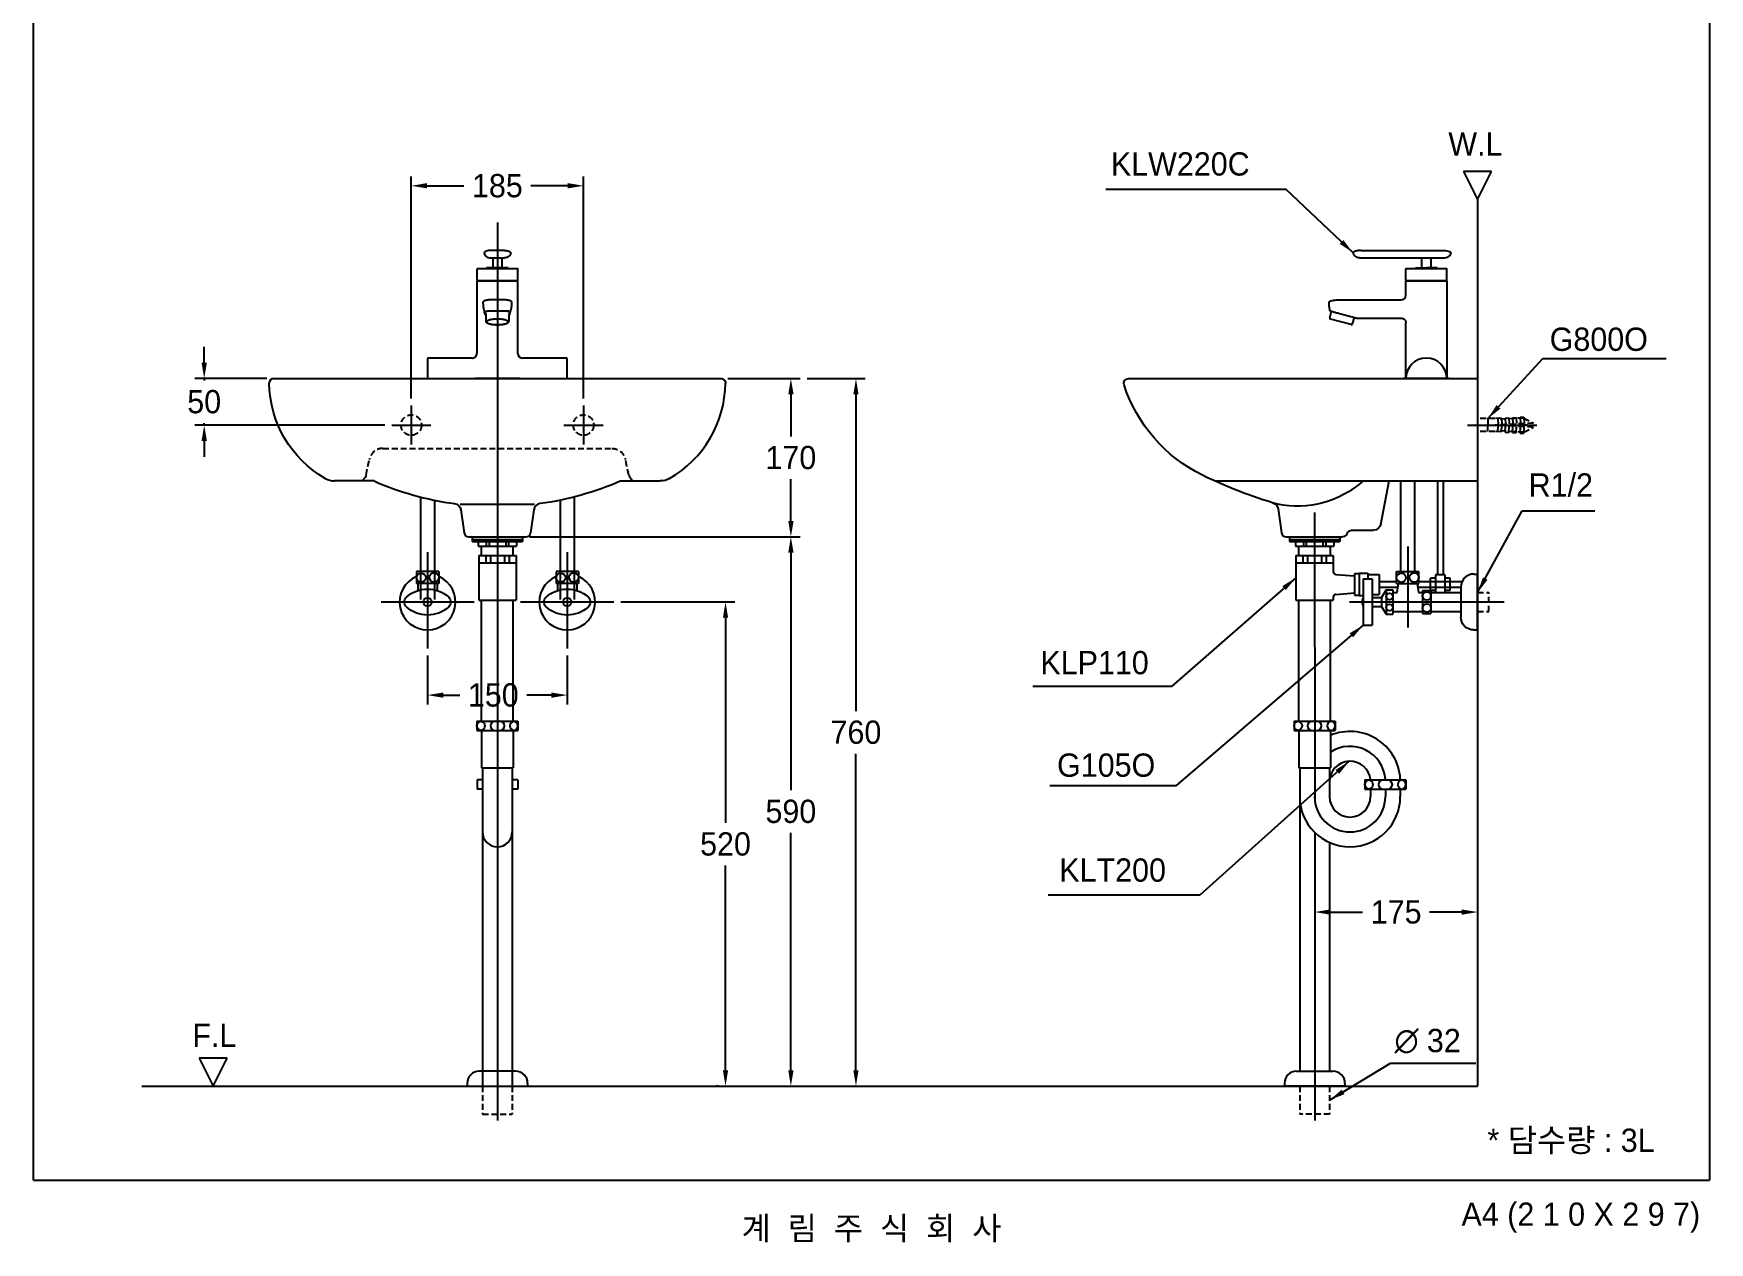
# Model space of a CAD drawing. Header units: millimetres. Extents: x 0 to 3750, y -67 to 2530.
# Drawn here: x 1950 to 3750, y -67 to 1232 of the extents above; entities that cross this region are included whole.
import ezdxf
from ezdxf.enums import TextEntityAlignment as Align
from ezdxf.lldxf.tags import DXFTag

# ---------------------------------------------------------------- set-up
doc = ezdxf.new("R2010")
doc.units = ezdxf.units.MM
doc.linetypes.add('DASHED2', pattern=[9.525, 6.35, -3.175])
for name, color, linetype in [('TEXT', 7, 'Continuous'), ('내부선 및 부속', 4, 'Continuous'), ('도각라인', 255, 'Continuous'), ('외형선', 3, 'Continuous'), ('점선', 6, 'DASHED2'), ('중심선', 1, 'DASHED'), ('치수선', 7, 'Continuous')]:
    doc.layers.add(name, color=color, linetype=linetype)
doc.styles.add('140911', font='HBATANG.TTF', dxfattribs={"height": 23})
doc.styles.add('____', font='')
doc.styles.add('타이틀', font='H2GTRM.TTF', dxfattribs={"height": 25})
doc.styles.get('____').set_extended_font_data('굴림')
tags = doc.linetypes.add('DASHDOT', pattern=[70, 31, -13, 13, -13]).pattern_tags.tags
tags[10:11] = [DXFTag(74, 4), DXFTag(75, 0), DXFTag(340, '0'), DXFTag(46, 0.0), DXFTag(50, 0.0), DXFTag(44, 0.0), DXFTag(45, 0.0)]
tags[8:9] = [DXFTag(74, 4), DXFTag(75, 0), DXFTag(340, '0'), DXFTag(46, 0.0), DXFTag(50, 0.0), DXFTag(44, 0.0), DXFTag(45, 0.0)]
tags[6:7] = [DXFTag(74, 4), DXFTag(75, 0), DXFTag(340, '0'), DXFTag(46, 0.0), DXFTag(50, 0.0), DXFTag(44, 0.0), DXFTag(45, 0.0)]
tags[4:5] = [DXFTag(74, 4), DXFTag(75, 0), DXFTag(340, '0'), DXFTag(46, 0.0), DXFTag(50, 0.0), DXFTag(44, 0.0), DXFTag(45, 0.0)]
tags = doc.linetypes.add('DASHED', pattern=[25.72, 12.86, -12.86]).pattern_tags.tags
tags[6:7] = [DXFTag(74, 4), DXFTag(75, 0), DXFTag(340, '0'), DXFTag(46, 0.0), DXFTag(50, 0.0), DXFTag(44, 0.0), DXFTag(45, 0.0)]
tags[4:5] = [DXFTag(74, 4), DXFTag(75, 0), DXFTag(340, '0'), DXFTag(46, 0.0), DXFTag(50, 0.0), DXFTag(44, 0.0), DXFTag(45, 0.0)]
doc.dimstyles.new('MSADIM', dxfattribs={"dimtxt": 33, "dimasz": 17, "dimexe": 10, "dimexo": 7.5, "dimgap": 10, "dimtad": 0, "dimtih": 1, "dimtoh": 1, "dimdec": 0, "dimzin": 1, "dimdsep": 46, "dimtxsty": '____', "dimcen": 11.25, "dimadec": 0, "dimazin": 0, "dimtfac": 1, "dimtdec": 0, "dimtix": 1, "dimtmove": 0, "dimatfit": 3, "dimfxl": 1, "dimtolj": 1, "dimtzin": 1, "dimarcsym": 0})

# ---------------------------------------------------------------- blocks, each defined once
blk = doc.blocks.new('*D18')
at = {"layer": '치수선', "color": 0, "linetype": 'Continuous', "lineweight": -2, "transparency": 16777216}
for p, q in [((2355.7, 839.5), (2355.7, 1078)), ((2372.7, 1068), (2412.3, 1068)), ((2523.7, 1068), (2484.2, 1068)), ((2540.7, 839.5), (2540.7, 1078))]:
    blk.add_line(p, q, dxfattribs=at)
at = {"layer": '치수선', "color": 0, "linetype": 'Continuous', "transparency": 16777216}
for points in [[(2372.7, 1070.9), (2372.7, 1065.2), (2355.7, 1068)], [(2523.7, 1070.9), (2523.7, 1065.2), (2540.7, 1068)]]:
    blk.add_solid(points, dxfattribs=at)
at = {"layer": '치수선', "color": 0, "linetype": 'Continuous', "transparency": 16777216, "insert": (2448.2, 1068), "char_height": 25, "attachment_point": 5, "style": '____'}
blk.add_mtext('\\A1;185', dxfattribs=at)
blk = doc.blocks.new('*D19')
at = {"layer": '치수선', "color": 0, "linetype": 'Continuous', "lineweight": -2, "transparency": 16777216}
for p, q in [((2133.3, 878), (2133.3, 895)), ((2200.7, 861), (2123.3, 861)), ((2133.3, 861), (2133.3, 858.8)), ((2327.2, 811), (2123.3, 811)), ((2133.3, 811), (2133.3, 813.1)), ((2133.3, 794), (2133.3, 777))]:
    blk.add_line(p, q, dxfattribs=at)
at = {"layer": '치수선', "color": 0, "linetype": 'Continuous', "transparency": 16777216}
for points in [[(2130.5, 878), (2136.2, 878), (2133.3, 861)], [(2130.5, 794), (2136.2, 794), (2133.3, 811)]]:
    blk.add_solid(points, dxfattribs=at)
at = {"layer": '치수선', "color": 0, "linetype": 'Continuous', "transparency": 16777216, "insert": (2133.3, 836), "char_height": 25, "attachment_point": 5, "style": '____'}
blk.add_mtext('\\A1;50', dxfattribs=at)
blk = doc.blocks.new('*D20')
at = {"layer": '치수선', "color": 0, "linetype": 'Continuous', "lineweight": -2, "transparency": 16777216}
for p, q in [((2695.7, 861), (2773.4, 861)), ((2763.4, 844), (2763.4, 798.8)), ((2763.4, 708), (2763.4, 753.1)), ((2486.4, 691), (2773.4, 691))]:
    blk.add_line(p, q, dxfattribs=at)
at = {"layer": '치수선', "color": 0, "linetype": 'Continuous', "transparency": 16777216}
for points in [[(2760.6, 844), (2766.3, 844), (2763.4, 861)], [(2760.6, 708), (2766.3, 708), (2763.4, 691)]]:
    blk.add_solid(points, dxfattribs=at)
at = {"layer": '치수선', "color": 0, "linetype": 'Continuous', "transparency": 16777216, "insert": (2763.4, 776), "char_height": 25, "attachment_point": 5, "style": '____'}
blk.add_mtext('\\A1;170', dxfattribs=at)
blk = doc.blocks.new('*D21')
at = {"layer": '치수선', "color": 0, "linetype": 'Continuous', "lineweight": -2, "transparency": 16777216}
for p, q in [((2780.9, 861), (2843.3, 861)), ((2833.3, 844), (2833.3, 503.8)), ((2833.3, 118), (2833.3, 458.1)), ((2828.1, 101), (2843.3, 101))]:
    blk.add_line(p, q, dxfattribs=at)
at = {"layer": '치수선', "color": 0, "linetype": 'Continuous', "transparency": 16777216}
for points in [[(2830.5, 844), (2836.1, 844), (2833.3, 861)], [(2830.5, 118), (2836.1, 118), (2833.3, 101)]]:
    blk.add_solid(points, dxfattribs=at)
at = {"layer": '치수선', "color": 0, "linetype": 'Continuous', "transparency": 16777216, "insert": (2833.3, 481), "char_height": 25, "attachment_point": 5, "style": '____'}
blk.add_mtext('\\A1;760', dxfattribs=at)
blk = doc.blocks.new('*D22')
at = {"layer": '치수선', "color": 0, "linetype": 'Continuous', "lineweight": -2, "transparency": 16777216}
for p, q in [((2373.2, 563.5), (2373.2, 511)), ((2523.2, 563.5), (2523.2, 511)), ((2390.2, 521), (2407.8, 521)), ((2506.2, 521), (2479.7, 521))]:
    blk.add_line(p, q, dxfattribs=at)
at = {"layer": '치수선', "color": 0, "linetype": 'Continuous', "transparency": 16777216}
for points in [[(2390.2, 523.8), (2390.2, 518.1), (2373.2, 521)], [(2506.2, 523.8), (2506.2, 518.1), (2523.2, 521)]]:
    blk.add_solid(points, dxfattribs=at)
at = {"layer": '치수선', "color": 0, "linetype": 'Continuous', "transparency": 16777216, "insert": (2443.8, 521), "char_height": 25, "attachment_point": 5, "style": '____'}
blk.add_mtext('\\A1;150', dxfattribs=at)
blk = doc.blocks.new('*D23')
at = {"layer": '치수선', "color": 0, "linetype": 'Continuous', "lineweight": -2, "transparency": 16777216}
for p, q in [((2580.7, 621), (2703.2, 621)), ((2693.2, 604), (2693.2, 383.8)), ((2693.2, 118), (2693.2, 338.1)), ((2685.7, 101), (2683.2, 101))]:
    blk.add_line(p, q, dxfattribs=at)
at = {"layer": '치수선', "color": 0, "linetype": 'Continuous', "transparency": 16777216}
for points in [[(2690.4, 604), (2696, 604), (2693.2, 621)], [(2690.4, 118), (2696, 118), (2693.2, 101)]]:
    blk.add_solid(points, dxfattribs=at)
at = {"layer": '치수선', "color": 0, "linetype": 'Continuous', "transparency": 16777216, "insert": (2693.2, 361), "char_height": 25, "attachment_point": 5, "style": '____'}
blk.add_mtext('\\A1;520', dxfattribs=at)
blk = doc.blocks.new('*D24')
at = {"layer": '치수선', "color": 0, "linetype": 'Continuous', "lineweight": -2, "transparency": 16777216}
for p, q in [((3500.9, 350.5), (3500.9, 278)), ((3326, 339.5), (3326, 278)), ((3343, 288), (3377.5, 288)), ((3483.9, 288), (3449.4, 288))]:
    blk.add_line(p, q, dxfattribs=at)
at = {"layer": '치수선', "color": 0, "linetype": 'Continuous', "transparency": 16777216}
for points in [[(3343, 290.8), (3343, 285.1), (3326, 288)], [(3483.9, 290.8), (3483.9, 285.1), (3500.9, 288)]]:
    blk.add_solid(points, dxfattribs=at)
at = {"layer": '치수선', "color": 0, "linetype": 'Continuous', "transparency": 16777216, "insert": (3413.5, 288), "char_height": 25, "attachment_point": 5, "style": '____'}
blk.add_mtext('\\A1;175', dxfattribs=at)
blk = doc.blocks.new('*D25')
at = {"layer": '치수선', "color": 0, "linetype": 'Continuous', "lineweight": -2, "transparency": 16777216}
for p, q in [((2482.7, 691), (2773.4, 691)), ((2763.4, 674), (2763.4, 418.8)), ((2763.4, 118), (2763.4, 373.1)), ((2761, 101), (2773.4, 101))]:
    blk.add_line(p, q, dxfattribs=at)
at = {"layer": '치수선', "color": 0, "linetype": 'Continuous', "transparency": 16777216}
for points in [[(2760.6, 674), (2766.3, 674), (2763.4, 691)], [(2760.6, 118), (2766.3, 118), (2763.4, 101)]]:
    blk.add_solid(points, dxfattribs=at)
at = {"layer": '치수선', "color": 0, "linetype": 'Continuous', "transparency": 16777216, "insert": (2763.4, 396), "char_height": 25, "attachment_point": 5, "style": '____'}
blk.add_mtext('\\A1;590', dxfattribs=at)

msp = doc.modelspace()

# ---------------------------------------------------------------- linework, layer by layer
at = {"layer": '내부선 및 부속', "linetype": 'Continuous'}
for p, q in [((2455.9, 998.5), (2440.6, 998.5)), ((2440.8, 990.7), (2455.8, 990.7)), ((2443.3, 990.7), (2443.3, 979.9)), ((2453.1, 990.7), (2453.1, 979.9)), ((3441, 979.9), (3441, 990.7)), ((3450.8, 990.7), (3450.8, 979.9)), ((2426.2, 978.5), (2426.2, 966.5)), ((2469.7, 979), (2426.7, 979)), ((2459.9, 979.9), (2436.5, 979.9)), ((2436.5, 979.9), (2436.5, 979)), ((2459.9, 979), (2459.9, 979.9)), ((2470.2, 966.5), (2470.2, 978.5)), ((3423.9, 966.5), (3423.9, 978.5)), ((3445.9, 979), (3424.4, 979)), ((3434.2, 979.9), (3445.9, 979.9)), ((3434.2, 979), (3434.2, 979.9)), ((3457.6, 979.9), (3445.9, 979.9)), ((3467.4, 979), (3445.9, 979)), ((3457.6, 979), (3457.6, 979.9)), ((3467.9, 966.5), (3467.9, 978.5)), ((2426.2, 965.5), (2426.2, 888)), ((2469.7, 966), (2426.7, 966)), ((2426.7, 966), (2469.7, 966)), ((2470.2, 888), (2470.2, 965.5)), ((3423.9, 950.4), (3423.9, 965.5)), ((3424.4, 966), (3445.9, 966)), ((3445.9, 966), (3424.4, 966)), ((3467.4, 966), (3445.9, 966)), ((3445.9, 966), (3467.4, 966)), ((3467.9, 965.5), (3467.9, 861)), ((2439.9, 945.4), (2439.9, 945.4)), ((2456.5, 945.4), (2439.9, 945.4)), ((2456.5, 945.4), (2456.5, 945.4)), ((3391.8, 945.4), (3418.9, 945.4)), ((2435.7, 930.1), (2435.7, 922.8)), ((2448.2, 918.8), (2448.2, 918.9)), ((2460.7, 922.8), (2460.7, 930.1)), ((3342.3, 926.1), (3344.2, 933.3)), ((3365.2, 918.9), (3343, 924.8)), ((3368.3, 926.7), (3366.4, 919.6)), ((3371.6, 925.8), (3391.8, 925.8)), ((3391.8, 925.8), (3418.9, 925.8)), ((3423.9, 861), (3423.9, 920.9)), ((2421.2, 883), (2374.2, 883)), ((2522.2, 883), (2475.2, 883)), ((2373.2, 882), (2373.2, 861)), ((2523.2, 861), (2523.2, 882)), ((2373.2, 861), (2523.2, 861)), ((2472.3, 861), (2424.2, 861)), ((3470.4, 861), (3421.4, 861)), ((3423.9, 861), (3467.9, 861)), ((3218.6, 751), (3405.9, 751)), ((3418.4, 653.7), (3418.4, 751)), ((3433.4, 653.7), (3433.4, 751)), ((3457.9, 751), (3457.9, 650)), ((3463.9, 751), (3463.9, 650)), ((2365.7, 733.7), (2365.7, 623.7)), ((2380.7, 730.3), (2380.7, 623.7)), ((2408.2, 726), (2488.2, 726)), ((2515.7, 730.3), (2515.7, 623.7)), ((2530.7, 733.7), (2530.7, 623.7)), ((2421.2, 691), (2421.2, 686)), ((2421.2, 688), (2475.2, 688)), ((2421.2, 686), (2475.2, 686)), ((2427.7, 686), (2427.7, 681)), ((2436.2, 686), (2436.2, 681)), ((2439.2, 686), (2439.2, 681)), ((2457.2, 686), (2457.2, 681)), ((2460.2, 686), (2460.2, 681)), ((2468.7, 686), (2468.7, 681)), ((2475.2, 691), (2475.2, 686)), ((3298.9, 691), (3298.9, 686)), ((3298.9, 688), (3352.9, 688)), ((3298.9, 686), (3352.9, 686)), ((3305.4, 686), (3305.4, 681)), ((3313.9, 686), (3313.9, 681)), ((3316.9, 686), (3316.9, 681)), ((3334.9, 686), (3334.9, 681)), ((3337.9, 686), (3337.9, 681)), ((3346.4, 686), (3346.4, 681)), ((3352.9, 691), (3352.9, 686)), ((2427.7, 681), (2468.7, 681)), ((2428.2, 671), (2428.2, 623)), ((2428.2, 671), (2468.2, 671)), ((2431.2, 671), (2431.2, 681)), ((2435.7, 671), (2435.7, 663)), ((2440.7, 671), (2440.7, 663)), ((2455.7, 671), (2455.7, 663)), ((2460.7, 671), (2460.7, 663)), ((2465.2, 671), (2465.2, 681)), ((2468.2, 671), (2468.2, 626.2)), ((3305.4, 681), (3346.4, 681)), ((3305.9, 671), (3305.9, 623)), ((3305.9, 671), (3345.9, 671)), ((3308.9, 671), (3308.9, 681)), ((3313.4, 671), (3313.4, 663)), ((3318.4, 671), (3318.4, 663)), ((3333.4, 671), (3333.4, 663)), ((3338.4, 671), (3338.4, 663)), ((3342.9, 671), (3342.9, 681)), ((3345.9, 671), (3345.9, 653.7)), ((2361.2, 653.7), (2361.2, 640.7)), ((2385.2, 653.7), (2361.2, 653.7)), ((2385.2, 653.7), (2385.2, 640.7)), ((2428.2, 663), (2468.2, 663)), ((2511.2, 653.7), (2511.2, 640.7)), ((2535.2, 653.7), (2511.2, 653.7)), ((2535.2, 653.7), (2535.2, 640.7)), ((3305.9, 663), (3345.9, 663)), ((3348.7, 650.7), (3368.9, 649)), ((3368.9, 651.5), (3368.9, 628.5)), ((3368.9, 651.5), (3373.9, 651.5)), ((3373.9, 652), (3373.9, 628)), ((3373.9, 652), (3382.9, 652)), ((3382.9, 652), (3382.9, 646)), ((3382.9, 650.7), (3395.4, 650.7)), ((3395.4, 650.7), (3395.4, 629.2)), ((3413.9, 653.7), (3437.9, 653.7)), ((3413.9, 640.7), (3413.9, 653.7)), ((3437.9, 640.7), (3437.9, 653.7)), ((3465.9, 650), (3455.9, 650)), ((3455.9, 650), (3455.9, 631.2)), ((3465.9, 650), (3465.9, 631.2)), ((3496.9, 651), (3500.9, 651)), ((2385.2, 640.7), (2361.2, 640.7)), ((2362.7, 640.7), (2362.7, 633.3)), ((2383.7, 640.7), (2383.7, 633.3)), ((2535.2, 640.7), (2511.2, 640.7)), ((2512.7, 640.7), (2512.7, 633.3)), ((2533.7, 640.7), (2533.7, 633.3)), ((3348.7, 629.2), (3368.9, 631)), ((3377.9, 646), (3377.9, 596)), ((3377.9, 646), (3387.9, 646)), ((3387.9, 646), (3387.9, 596)), ((3395.4, 643), (3413.9, 643)), ((3395.4, 637), (3415.3, 637)), ((3402.9, 634), (3397.9, 625.7)), ((3402.9, 634), (3409.9, 634)), ((3402.9, 634), (3402.9, 608)), ((3409.9, 634), (3409.9, 608)), ((3409.9, 631.2), (3414.4, 631.2)), ((3413.9, 640.7), (3437.9, 640.7)), ((3414.4, 631.2), (3415.9, 640.7)), ((3435.9, 640.7), (3437.4, 631.2)), ((3436.5, 637), (3482.9, 637)), ((3437.4, 631.2), (3441.9, 631.2)), ((3437.9, 643), (3484.3, 643)), ((3441.9, 633.5), (3441.9, 608.5)), ((3441.9, 633.5), (3450.9, 633.5)), ((3450.4, 633.5), (3450.4, 646.5)), ((3455.9, 646.5), (3450.4, 646.5)), ((3455.9, 633.5), (3450.4, 633.5)), ((3450.9, 633.5), (3450.9, 608.5)), ((3450.9, 631.2), (3482.9, 631.2)), ((3471.4, 646.5), (3465.9, 646.5)), ((3471.4, 633.5), (3465.9, 633.5)), ((3471.4, 633.5), (3471.4, 646.5)), ((3482.9, 637), (3482.9, 605)), ((2428.2, 623), (2468.2, 623)), ((2431.2, 493), (2431.2, 623)), ((2465.2, 493), (2465.2, 623)), ((2468.2, 626.2), (2468.2, 623)), ((3305.9, 623), (3345.9, 623)), ((3308.9, 493), (3308.9, 623)), ((3342.9, 493), (3342.9, 623)), ((3345.9, 626.2), (3345.9, 623)), ((3368.9, 628.5), (3373.9, 628.5)), ((3373.9, 628), (3377.9, 628)), ((3387.9, 629.2), (3395.4, 629.2)), ((3387.9, 625.7), (3397.9, 625.7)), ((3387.9, 616.2), (3397.9, 616.2)), ((3397.9, 625.7), (3397.9, 616.2)), ((3397.9, 616.2), (3402.9, 608)), ((3377.9, 596), (3387.9, 596)), ((3402.9, 608), (3409.9, 608)), ((3409.9, 610.7), (3441.9, 610.7)), ((3441.9, 608.5), (3450.9, 608.5)), ((3450.9, 610.7), (3482.9, 610.7)), ((3496.9, 591), (3500.9, 591)), ((2426.2, 493), (2470.2, 493)), ((2426.2, 493), (2426.2, 483)), ((2470.2, 493), (2470.2, 483)), ((3303.9, 493), (3347.9, 493)), ((3303.9, 493), (3303.9, 483)), ((3347.9, 493), (3347.9, 483)), ((2426.2, 483), (2470.2, 483)), ((2431.2, 483), (2431.2, 443)), ((2465.2, 483), (2465.2, 443)), ((3303.9, 483), (3347.9, 483)), ((3308.9, 483), (3308.9, 443)), ((3342.9, 483), (3342.9, 443)), ((2431.2, 443), (2465.2, 443)), ((2432.2, 443), (2432.2, 101)), ((2464.2, 443), (2464.2, 101)), ((3308.9, 443), (3342.9, 443)), ((3309.9, 443), (3309.9, 412)), ((3341.9, 443), (3341.9, 412)), ((2426.5, 430), (2426.5, 420)), ((2432.2, 430), (2426.5, 430)), ((2432.2, 420), (2426.5, 420)), ((2470, 430), (2464.2, 430)), ((2470, 420), (2464.2, 420)), ((2470, 430), (2470, 420)), ((3342, 428), (3342, 410)), ((3379.9, 430), (3423.9, 430)), ((3379.9, 430), (3379.9, 420)), ((3379.9, 420), (3423.9, 420)), ((3385.9, 430), (3385.9, 431.1)), ((3385.9, 420), (3385.9, 412)), ((3417.9, 430), (3417.9, 431.1)), ((3417.9, 420), (3417.9, 412)), ((3423.9, 430), (3423.9, 420)), ((3310, 408.8), (3310, 117)), ((3342, 362.6), (3342, 117)), ((2467.7, 117), (2428.7, 117)), ((3306.5, 117), (3345.5, 117)), ((2415.7, 104), (2415.7, 101)), ((2480.7, 104), (2480.7, 101)), ((3293.5, 104), (3293.5, 101)), ((3358.5, 101), (3293.5, 101)), ((3358.5, 104), (3358.5, 101))]:
    msp.add_line(p, q, dxfattribs=at)
at = {"layer": '내부선 및 부속', "linetype": 'Continuous', "flags": 128}
for points in [[(3377.9, 751, -0.237552), (3285.9, 726)], [(2350.5, 626.1, -0.388889), (2395.9, 626.1)], [(2500.5, 626.1, -0.388889), (2545.9, 626.1)], [(2350.5, 615.8, -0.44), (2350.5, 626.1)], [(2395.9, 615.8, -0.388889), (2350.5, 615.8)], [(2395.9, 626.1, -0.44), (2395.9, 615.8)], [(2500.5, 615.8, -0.44), (2500.5, 626.1)], [(2545.9, 615.8, -0.388889), (2500.5, 615.8)], [(2545.9, 626.1, -0.44), (2545.9, 615.8)], [(3496.9, 591, -0.414214), (3482.9, 605)], [(2430.5, 483, -0.859727), (2430.5, 492.9)], [(2430.5, 492.9, -0.859727), (2430.5, 483)], [(3308.2, 483, -0.859727), (3308.2, 492.9)], [(3308.2, 492.9, -0.859727), (3308.2, 483)], [(3384.2, 420, -0.859727), (3384.2, 429.9)], [(3384.2, 429.9, -0.859727), (3384.2, 420)]]:
    msp.add_lwpolyline(points, format="xyb", dxfattribs=at)
at = {"layer": '내부선 및 부속', "linetype": 'Continuous'}
for centre, radius in [((2366.3, 647.1), 5), ((2380.2, 647.4), 5), ((2516.3, 647.1), 5), ((2530.2, 647.4), 5), ((3418.9, 647.1), 5), ((3432.9, 647.4), 5), ((3406.4, 627), 3.5), ((3446.4, 627.5), 4.5), ((2373.2, 621), 4.5), ((2523.2, 621), 4.5), ((3406.4, 615), 3.5), ((3446.4, 614.5), 4.5)]:
    msp.add_circle(centre, radius, dxfattribs=at)
for centre, radius, start, end in [((2426.7, 978.5), 0.5, 90, 180), ((2469.7, 978.5), 0.5, 0, 90), ((3424.4, 978.5), 0.5, 90, 180), ((3467.4, 978.5), 0.5, 0, 90), ((2426.7, 966.5), 0.5, 180, 270), ((2426.7, 965.5), 0.5, 90, 180), ((2469.7, 966.5), 0.5, 270, 0), ((2469.7, 965.5), 0.5, 0, 90), ((3424.4, 966.5), 0.5, 180, 270), ((3424.4, 965.5), 0.5, 90, 180), ((3467.4, 966.5), 0.5, 270, 0), ((3467.4, 965.5), 0.5, 0, 90), ((3418.9, 950.4), 5, 270, 0), ((3343.2, 925.8), 1, 165, 255), ((3343.1, 934), 0.5, 200.8284, 254.9997), ((3365.5, 919.8), 1, 255, 345), ((2374.2, 882), 1, 90, 180), ((2421.2, 888), 5, 270.7089, 359.2891), ((2475.2, 888), 5, 180.7089, 269.2891), ((2522.2, 882), 1, 0, 90), ((3445.9, 861), 22, 0, 180), ((2373.2, 621), 30, 113.5783, 66.4219), ((2523.2, 621), 30, 113.5783, 66.4219), ((3348.9, 653.7), 3, 180, 265.0303), ((3496.9, 637), 14, 90, 180), ((3348.9, 626.2), 3, 94.9697, 180), ((3384.3, 621), 7.84, 144.9654, 215.0346), ((2445.7, 488), 5, 90, 270), ((2450.7, 488), 5, 270, 90), ((2466.7, 488), 5, 98.6269, 261.3731), ((2465.2, 488), 5, 278.6269, 81.3731), ((3323.4, 488), 5, 90, 270), ((3328.4, 488), 5, 270, 90), ((3344.4, 488), 5, 98.6269, 261.3731), ((3342.9, 488), 5, 278.6269, 81.3731), ((3364, 428), 54, 3.3286, 112.9903), ((3364, 428), 22, 5.2159, 180), ((3399.4, 425), 5, 90, 270), ((3404.4, 425), 5, 270, 90), ((3420.4, 425), 5, 98.6269, 261.3731), ((3418.9, 425), 5, 278.6269, 81.3731), ((3363.9, 412), 54, 180, 0), ((3363.9, 412), 22, 180, 0), ((2448.2, 374), 16, 180, 0), ((2428.7, 104), 13, 90, 180), ((2467.7, 104), 13, 0, 90), ((3306.5, 104), 13, 90, 180), ((3345.5, 104), 13, 0, 90)]:
    msp.add_arc(centre, radius, start, end, dxfattribs=at)
for points, knots in [([(2440, 998.4), (2439.8, 998.4), (2439.2, 998.4), (2438.2, 998.3), (2437, 998), (2436.1, 997.7), (2435.2, 997.3), (2434.6, 996.9), (2434.2, 996.4), (2434.1, 996.1), (2434.1, 996)], [0, 0, 0, 0, 0.076422, 0.304288, 0.433188, 0.56244, 0.685546, 0.798913, 0.902815, 1, 1, 1, 1]), ([(2456.6, 998.4), (2456.8, 998.4), (2457.5, 998.4), (2458.5, 998.3), (2459.6, 998), (2460.6, 997.7), (2461.4, 997.3), (2462, 996.9), (2462.5, 996.4), (2462.5, 996.1), (2462.5, 996)], [0, 0, 0, 0, 0.076422, 0.304288, 0.433188, 0.56244, 0.685546, 0.798913, 0.902815, 1, 1, 1, 1]), ([(3375.8, 998.5), (3392.2, 998.5), (3408.6, 998.5), (3433.1, 998.5), (3441.3, 998.5), (3453.6, 998.5), (3457.7, 998.5), (3462.3, 998.5), (3462.8, 998.5), (3463.5, 998.5), (3463.7, 998.5), (3463.9, 998.5)], [0, 0, 0, 0, 0.557919, 0.557919, 0.836879, 0.836879, 0.976358, 0.976358, 0.993793, 0.993793, 1, 1, 1, 1]), ([(3375.8, 990.7), (3376.3, 990.7), (3376.9, 990.7), (3378, 990.7), (3378.6, 990.7), (3383.7, 990.7), (3388.2, 990.7), (3401.7, 990.7), (3410.8, 990.7), (3428.9, 990.7), (3437.9, 990.7), (3451.5, 990.7), (3456, 990.7), (3461.1, 990.7), (3461.7, 990.7), (3462.8, 990.7), (3463.4, 990.7), (3463.9, 990.7)], [0, 0, 0, 0, 0.018879, 0.018879, 0.038124, 0.038124, 0.192083, 0.192083, 0.5, 0.5, 0.807918, 0.807918, 0.961876, 0.961876, 0.981121, 0.981121, 1, 1, 1, 1]), ([(3463.9, 998.5), (3464.2, 998.5), (3464.6, 998.5), (3465.9, 998.4), (3466.9, 998.3), (3468.9, 998), (3469.9, 997.8), (3471.2, 997.3), (3472, 996.9), (3472.4, 996.3), (3472.4, 996)], [0, 0, 0, 0, 0.096932, 0.096932, 0.397954, 0.397954, 0.698977, 0.698977, 0.849489, 1, 1, 1, 1]), ([(3463.9, 990.7), (3463.9, 990.7), (3463.9, 990.7), (3465.1, 990.7), (3466.2, 990.8), (3468.4, 991.4), (3469.5, 991.9), (3471, 993), (3471.9, 993.9), (3472.4, 995.3), (3472.4, 996)], [0, 0, 0, 0, 0.00316, 0.00316, 0.33544, 0.33544, 0.66772, 0.66772, 0.849485, 1, 1, 1, 1]), ([(3341.4, 942.7), (3341.4, 943), (3341.9, 943.7), (3342.7, 944.1), (3344.2, 944.7), (3345.2, 944.9), (3347.4, 945.2), (3348.5, 945.3), (3349.9, 945.4), (3350.3, 945.4), (3350.7, 945.4)], [0, 0, 0, 0, 0.150513, 0.301026, 0.301026, 0.602052, 0.602052, 0.903078, 0.903078, 1, 1, 1, 1]), ([(3342.6, 933.8), (3342.5, 934.3), (3342.1, 935.5), (3341.7, 937.5), (3341.5, 939.6), (3341.4, 940.8), (3341.4, 941.4)], [0, 0, 0, 0, 0.190714, 0.503203, 0.772698, 1, 1, 1, 1]), ([(3350.7, 945.4), (3350.9, 945.4), (3351, 945.4), (3351.8, 945.4), (3352.4, 945.4), (3357.4, 945.4), (3361.8, 945.4), (3374.8, 945.4), (3383.3, 945.4), (3391.8, 945.4)], [0, 0, 0, 0, 0.014449, 0.014449, 0.055029, 0.055029, 0.379668, 0.379668, 1, 1, 1, 1]), ([(2434.5, 931.8), (2434.4, 932.1), (2434.5, 932.5), (2435.4, 933.1), (2436.2, 933.4), (2437.3, 933.5)], [0, 0, 0, 0, 0.5, 0.5, 1, 1, 1, 1]), ([(2435.7, 929.3), (2435.6, 929.4), (2435.6, 929.5), (2435.1, 930.3), (2434.8, 931), (2434.5, 931.8)], [0, 0, 0, 0, 0.104089, 0.104089, 1, 1, 1, 1]), ([(2437.5, 933.2), (2436.5, 933), (2435.8, 932.7), (2435, 932.1), (2434.8, 931.8), (2435, 931.5)], [0, 0, 0, 0, 0.5, 0.5, 1, 1, 1, 1]), ([(2435.7, 922.8), (2435.7, 922.6), (2435.8, 922.3), (2436, 921.8), (2436.4, 921.4), (2436.9, 920.9), (2437.5, 920.5), (2438.4, 920.2), (2439.4, 919.9), (2440.5, 919.6), (2441.7, 919.3), (2443, 919.1), (2444.3, 919), (2445.7, 918.9), (2447.1, 918.8), (2447.9, 918.8), (2448.2, 918.8)], [0, 0, 0, 0, 0.047387, 0.103431, 0.162856, 0.230857, 0.309647, 0.393458, 0.475375, 0.555441, 0.634323, 0.712475, 0.790172, 0.867585, 0.944831, 1, 1, 1, 1]), ([(2437.3, 933.5), (2438, 933.7), (2438.9, 933.7), (2440.8, 933.8), (2441.7, 933.8), (2444.5, 933.8), (2446.4, 933.8), (2450.1, 933.8), (2451.9, 933.8), (2454.7, 933.8), (2455.6, 933.8), (2457.5, 933.7), (2458.4, 933.7), (2459.2, 933.5)], [0, 0, 0, 0, 0.124994, 0.124994, 0.249994, 0.249994, 0.499996, 0.499996, 0.749998, 0.749998, 0.874999, 0.874999, 1, 1, 1, 1]), ([(2458.9, 933.2), (2458.2, 933.4), (2457.3, 933.4), (2455.5, 933.5), (2454.5, 933.5), (2451.8, 933.5), (2450, 933.5), (2446.4, 933.5), (2444.6, 933.5), (2441.9, 933.5), (2441, 933.5), (2439.2, 933.4), (2438.3, 933.4), (2437.5, 933.2)], [0, 0, 0, 0, 0.125, 0.125, 0.25, 0.25, 0.5, 0.5, 0.75, 0.75, 0.875, 0.875, 1, 1, 1, 1]), ([(2448.2, 918.8), (2448.5, 918.8), (2449.2, 918.8), (2450.4, 918.9), (2451.8, 919), (2453.2, 919.1), (2454.5, 919.3), (2455.7, 919.5), (2456.8, 919.8), (2457.8, 920.1), (2458.7, 920.4), (2459.4, 920.8), (2460, 921.3), (2460.4, 921.7), (2460.6, 922.2), (2460.7, 922.6), (2460.7, 922.8), (2460.7, 922.9)], [0, 0, 0, 0, 0.040116, 0.116433, 0.192833, 0.269355, 0.346087, 0.423152, 0.500729, 0.579106, 0.658755, 0.740441, 0.816305, 0.880359, 0.936818, 0.990287, 1, 1, 1, 1]), ([(2458.9, 933.2), (2460, 933), (2460.7, 932.7), (2461.5, 932.1), (2461.6, 931.8), (2461.5, 931.5)], [0, 0, 0, 0, 0.5, 0.5, 1, 1, 1, 1]), ([(2460.8, 929.3), (2460.8, 929.4), (2460.9, 929.5), (2461.3, 930.3), (2461.7, 931), (2462, 931.8)], [0, 0, 0, 0, 0.110365, 0.110365, 1, 1, 1, 1]), ([(3342.9, 933.5), (3342.9, 933.5), (3342.9, 933.5), (3342.9, 933.5), (3343, 933.5), (3343.1, 933.5), (3343.1, 933.5), (3343.3, 933.4), (3343.5, 933.4), (3344, 933.2)], [0, 0, 0, 0, 0.000686, 0.000686, 0.500343, 0.500343, 0.750171, 0.750171, 1, 1, 1, 1]), ([(3344, 933.2), (3344.7, 933), (3345.8, 932.7), (3348.1, 932.1), (3349.3, 931.8), (3350.5, 931.5)], [0, 0, 0, 0, 0.5, 0.5, 1, 1, 1, 1]), ([(3350.5, 931.5), (3353.2, 930.8), (3355.8, 930.1), (3361.1, 928.6), (3363.8, 927.9), (3366.4, 927.2)], [0, 0, 0, 0, 0.5, 0.5, 1, 1, 1, 1]), ([(3366.4, 927.2), (3367.4, 927), (3368.3, 926.7), (3369.8, 926.3), (3370.3, 926.2), (3371.3, 925.9), (3371.5, 925.9), (3371.6, 925.8), (3371.6, 925.8), (3371.6, 925.8)], [0, 0, 0, 0, 0.249916, 0.249916, 0.499831, 0.499831, 0.999662, 0.999662, 1, 1, 1, 1]), ([(3418.9, 925.8), (3419.1, 925.8), (3419.4, 925.8), (3420, 925.7), (3420.6, 925.6), (3421.2, 925.3), (3421.8, 925), (3422.4, 924.5), (3422.9, 923.9), (3423.4, 923.2), (3423.7, 922.3), (3423.9, 921.5), (3423.9, 921), (3423.9, 920.9)], [0, 0, 0, 0, 0.060601, 0.131456, 0.209729, 0.294561, 0.385409, 0.482015, 0.584419, 0.693049, 0.808969, 0.933214, 1, 1, 1, 1])]:
    msp.add_open_spline(points, degree=3, knots=knots, dxfattribs=at)
for points, weights in [([(2434.1, 996), (2434.1, 990.7), (2440.8, 990.7)], [1, 0.707106769085, 1]), ([(2462.5, 996), (2462.5, 990.7), (2455.9, 990.7)], [1, 0.707106769085, 1]), ([(3375.8, 998.5), (3367.3, 998.5), (3367.3, 996)], [1, 0.707106769085, 1]), ([(3367.3, 996), (3367.3, 990.7), (3375.8, 990.7)], [1, 0.707106769085, 1]), ([(2439.9, 945.4), (2432.7, 945.4), (2432.7, 942.7)], [1, 0.707106769085, 1]), ([(2432.7, 942.7), (2432.7, 936.5), (2434.5, 931.8)], [1, 0.864599227905, 0.854386508465]), ([(2463.8, 942.7), (2463.8, 945.4), (2456.5, 945.4)], [1, 0.707106769085, 1]), ([(2462, 931.8), (2463.8, 936.5), (2463.8, 942.7)], [0.854386508465, 0.864599227905, 1])]:
    msp.add_rational_spline(points, weights, degree=2, dxfattribs=at)
for points, degree in [([(2440.6, 998.5), (2440.5, 998.5), (2440.3, 998.5), (2440.2, 998.4), (2440.1, 998.4), (2440, 998.4)], 5), ([(2440.8, 990.7), (2440.8, 990.7), (2440.8, 990.7), (2440.8, 990.7), (2440.8, 990.7), (2440.8, 990.7)], 5), ([(2455.8, 990.7), (2455.8, 990.7), (2455.9, 990.7), (2455.9, 990.7), (2455.9, 990.7), (2455.9, 990.7)], 5), ([(2455.9, 998.5), (2456, 998.5), (2456.2, 998.5), (2456.3, 998.5), (2456.5, 998.4), (2456.6, 998.4)], 5), ([(3341.4, 941.4), (3341.4, 942.1), (3341.4, 942.7)], 2), ([(2435, 931.5), (2435.2, 930.9), (2435.4, 930.4), (2435.7, 929.8)], 3), ([(2462, 931.8), (2462.2, 932.4), (2461.4, 933.2), (2459.2, 933.5)], 3), ([(2460.7, 929.8), (2461, 930.4), (2461.3, 930.9), (2461.5, 931.5)], 3), ([(2421.2, 883), (2421.2, 883), (2421.3, 883), (2421.3, 883), (2421.3, 883), (2421.3, 883)], 5), ([(2426.2, 888), (2426.2, 887.9), (2426.2, 887.9), (2426.2, 887.9), (2426.2, 887.9), (2426.2, 887.9)], 5), ([(2470.2, 888), (2470.2, 887.9), (2470.2, 887.9), (2470.2, 887.9), (2470.2, 887.9), (2470.2, 887.9)], 5), ([(2475.2, 883), (2475.2, 883), (2475.2, 883), (2475.2, 883), (2475.2, 883), (2475.2, 883)], 5)]:
    msp.add_open_spline(points, degree=degree, dxfattribs=at)
for points in [[(2448.2, 924.8), (2436.7, 924.8), (2436.7, 921.8), (2436.7, 918.9), (2448.2, 918.9)], [(2448.2, 918.9), (2459.7, 918.9), (2459.7, 921.8), (2459.7, 924.8), (2448.2, 924.8)]]:
    msp.add_rational_spline(points, [1, 0.707106769085, 1, 0.707106769085, 1], degree=2, knots=[0, 0, 0, 0.5, 0.5, 1, 1, 1], dxfattribs=at)
at = {"layer": '도각라인', "color": 7}
for p, q in [((1950, 0), (1950, 2530)), ((3750, 2530), (3750, 0)), ((1950, 0), (3750, 0))]:
    msp.add_line(p, q, dxfattribs=at)
at = {"layer": '외형선', "linetype": 'Continuous'}
for p, q in [((3515.9, 1083.2), (3485.9, 1083.2)), ((3485.9, 1083.2), (3500.9, 1053.2)), ((3500.9, 1053.2), (3515.9, 1083.2)), ((3500.9, 1053.2), (3500.9, 101)), ((2208.2, 861), (2688.2, 861)), ((3125.9, 861), (3500.9, 861)), ((2315.7, 751), (2273.3, 751)), ((2580.7, 751), (2623.1, 751)), ((3396.9, 704.4), (3405.9, 751)), ((3405.9, 751), (3500.9, 751)), ((3286.7, 720.9), (3290.3, 695.2)), ((2409.1, 719.9), (2412.6, 695.2)), ((2487.3, 719.9), (2483.8, 695.2)), ((2417.5, 691), (2478.9, 691)), ((2421.2, 691), (2475.2, 691)), ((3295.3, 691), (3355.9, 691)), ((3298.9, 691), (3352.9, 691)), ((3365.5, 698), (3389.1, 698)), ((3500.9, 591), (3500.9, 651)), ((2157.9, 131), (2127.9, 131)), ((2127.9, 131), (2142.9, 101)), ((2142.9, 101), (2157.9, 131)), ((2066.4, 101), (3500.9, 101))]:
    msp.add_line(p, q, dxfattribs=at)
at = {"layer": '외형선', "linetype": 'Continuous', "flags": 128}
for points in [[(2263.3, 753.6, -0.264392), (2203.2, 855.9)], [(2688.2, 861, -0.418447), (2693.2, 855.9)], [(3121.2, 854.4, -0.509309), (3125.9, 861)], [(3205.4, 757.2, -0.202936), (3121.2, 854.4)], [(3285.9, 726, -0.043265), (3205.4, 757.2)], [(2580.7, 751, -0.070537), (2494.2, 726.7)], [(2633.1, 753.6, -0.131361), (2623.1, 751)], [(2402.2, 726.7, -0.335927), (2409.1, 719.9)], [(3281, 727.4, -0.291677), (3286.7, 720.9)], [(3397, 704.7, -0.368824), (3389.1, 698)], [(3360.7, 694.5, -0.327538), (3355.9, 691)], [(3360.7, 694.5, -0.327538), (3365.5, 698)]]:
    msp.add_lwpolyline(points, format="xyb", dxfattribs=at)
at = {"layer": '외형선', "linetype": 'Continuous'}
for centre, radius, start, end in [((2208.2, 856), 5, 90, 179.8604), ((2573.2, 857.6), 120, 299.9343, 359.173), ((2273.3, 771), 20, 240.0657, 270), ((2444.5, 1043.9), 320, 246.2655, 262.4046), ((2495.3, 718.8), 8, 97.5954, 171.8704), ((2417.5, 696), 5, 188.1301, 270), ((2478.9, 696), 5, 270, 351.8699), ((3295.3, 696), 5, 188.1301, 270)]:
    msp.add_arc(centre, radius, start, end, dxfattribs=at)
at = {"layer": '점선'}
for p, q in [((3498.2, 811), (3498, 811)), ((3519.6, 818), (3500.9, 818)), ((3500.9, 818), (3500.9, 804)), ((3511.9, 818), (3511.9, 811)), ((3511.9, 804), (3511.9, 811)), ((3526.5, 818.3), (3519.6, 818)), ((3560.9, 813.1), (3519.7, 811)), ((3560.9, 808.8), (3519.7, 811)), ((3550.6, 818.6), (3522.6, 817.1)), ((3522.6, 818.1), (3522.9, 811.1)), ((3522.6, 803.8), (3522.9, 810.8)), ((3526.5, 818.3), (3526.9, 811.3)), ((3526.5, 803.6), (3526.9, 810.6)), ((3530.5, 818.5), (3534.5, 818.7)), ((3530.5, 818.5), (3530.9, 811.5)), ((3530.5, 803.4), (3530.9, 810.4)), ((3534.5, 818.7), (3534.9, 811.7)), ((3534.5, 803.2), (3534.9, 810.2)), ((3538.5, 818.9), (3542.5, 819.2)), ((3538.5, 818.9), (3538.9, 812)), ((3542.5, 819.2), (3542.9, 812.2)), ((3546.5, 819.4), (3550.5, 819.6)), ((3546.5, 819.4), (3546.9, 812.4)), ((3553.9, 811), (3548.8, 812.5)), ((3553.9, 811), (3548.8, 809.4)), ((3550.5, 819.6), (3550.9, 812.6)), ((3550.6, 818.6), (3560.9, 813.1)), ((3519.6, 804), (3500.9, 804)), ((3526.5, 803.6), (3519.6, 804)), ((3550.6, 803.3), (3522.6, 804.8)), ((3530.5, 803.4), (3534.5, 803.2)), ((3538.5, 803), (3538.9, 810)), ((3538.5, 803), (3542.5, 802.8)), ((3542.5, 802.8), (3542.9, 809.7)), ((3546.5, 802.5), (3546.9, 809.5)), ((3546.5, 802.5), (3550.5, 802.3)), ((3550.5, 802.3), (3550.9, 809.3)), ((3550.6, 803.3), (3560.9, 808.8)), ((2307.1, 757.3), (2310.7, 774.1)), ((2325.3, 786), (2571.1, 786)), ((2589.3, 757.3), (2585.7, 774.1)), ((3500.9, 631.2), (3512.9, 631.2)), ((3512.9, 610.7), (3512.9, 631.2)), ((3500.9, 610.7), (3512.9, 610.7)), ((2432.2, 101), (2432.2, 71)), ((2464.2, 101), (2464.2, 71)), ((3310, 101), (3310, 71)), ((3342, 101), (3342, 71)), ((2432.2, 71), (2464.2, 71)), ((3342, 71), (3310, 71))]:
    msp.add_line(p, q, dxfattribs=at)
at = {"layer": '점선', "flags": 128}
for points in [[(2571.1, 786, -0.353653), (2585.7, 774.1)], [(2307.1, 757.3, -0.353653), (2299.2, 751)]]:
    msp.add_lwpolyline(points, format="xyb", dxfattribs=at)
at = {"layer": '점선'}
for centre in [(2355.7, 811), (2540.7, 811)]:
    msp.add_circle(centre, 11, dxfattribs=at)
for centre, radius, start, end in [((2325.3, 771), 15, 90, 167.9052), ((2597.2, 759), 8, 192.0948, 270)]:
    msp.add_arc(centre, radius, start, end, dxfattribs=at)
at = {"layer": '중심선', "linetype": 'DASHDOT'}
for p, q in [((2448.2, 1028.5), (2448.2, 64.1)), ((2355.7, 832), (2355.7, 790)), ((2540.7, 832), (2540.7, 790)), ((2334.7, 811), (2376.7, 811)), ((2519.7, 811), (2561.7, 811)), ((3490, 811), (3564.7, 811)), ((3325.9, 717), (3326, 428)), ((2373.2, 674.4), (2373.2, 571)), ((2523.2, 674.4), (2523.2, 571)), ((3425.9, 680.6), (3425.9, 593.5)), ((2323.2, 621), (2423.2, 621)), ((2473.2, 621), (2573.2, 621)), ((3363.3, 621), (3529.4, 621)), ((3326, 428), (3326, 409.3)), ((3401.9, 420), (3401.9, 412)), ((3326, 373.5), (3326, 64.1))]:
    msp.add_line(p, q, dxfattribs=at)
for centre, start, end in [((3364, 428), 3.3286, 123.7127), ((3363.9, 412), 180, 0)]:
    msp.add_arc(centre, 38, start, end, dxfattribs=at)

# ---------------------------------------------------------------- texts
at = {"layer": 'TEXT', "style": '타이틀'}
for s, p in [('W.L', (3498.6, 1113)), ('F.L', (2144.3, 155.6))]:
    msp.add_text(s, height=25, dxfattribs=at).set_placement(p, align=Align.MIDDLE)
for s, p in [('* 담수량 : 3L', (3601.3, 42.9)), ('계  림  주  식  회  사', (2850, -51.7))]:
    msp.add_text(s, height=25, dxfattribs=at).set_placement(p, align=Align.MIDDLE_CENTER)
msp.add_text('A4 (2 1 0 X 2 9 7)', height=25, dxfattribs=at).set_placement((3740, -36.5), align=Align.MIDDLE_RIGHT)
at = {"layer": 'TEXT', "char_height": 25, "width": 380.447, "attachment_point": 1, "line_spacing_factor": 0.963855, "style": '타이틀'}
for s, insert in [('\\A1;KLW220C', (3107.1, 1104)), ('\\A1;G800O', (3578.4, 915.7)), ('\\A1;KLP110', (3031.4, 568.4)), ('\\A1;G105O', (3049.3, 458.3)), ('\\A1;KLT200', (3051.7, 345.6))]:
    msp.add_mtext(s, dxfattribs=dict(at, insert=insert))
at = {"layer": '치수선'}
for s, style, p in [('∅', '140911', (3411.7, 137.6)), ('32', '타이틀', (3446.5, 137.5))]:
    msp.add_text(s, height=25, dxfattribs=dict(at, style=style)).set_placement(p)
at = {"layer": '치수선', "linetype": 'Continuous', "insert": (3555.8, 759.2), "char_height": 25, "width": 380.447, "attachment_point": 1, "line_spacing_factor": 0.963855, "style": '타이틀'}
msp.add_mtext('\\A1;R1/2', dxfattribs=at)

# ---------------------------------------------------------------- dimensions: what is measured, and where the dimension line sits
at = {"layer": '치수선', "linetype": 'Continuous'}
for base, p1, p2, picture, middle in [((2540.7, 1068), (2355.7, 832), (2540.7, 832), '*D18', (2448.2, 1068)), ((2523.2, 521), (2373.2, 571), (2523.2, 571), '*D22', (2443.8, 521))]:
    dim = msp.add_linear_dim(base=base, p1=p1, p2=p2, dimstyle='MSADIM', override={"dimtxt": 25}, dxfattribs=at)
    dim.commit()
    dim.dimension.update_dxf_attribs({"geometry": picture, "text_midpoint": middle, "dimtype": 160})
for base, p1, p2, picture, middle in [((2133.3, 861), (2334.7, 811), (2208.2, 861), '*D19', (2133.3, 836)), ((2763.4, 861), (2478.9, 691), (2688.2, 861), '*D20', (2763.4, 776)), ((2833.3, 101), (2773.4, 861), (2820.6, 101), '*D21', (2833.3, 481)), ((2693.2, 101), (2573.2, 621), (2693.2, 101), '*D23', (2693.2, 361))]:
    dim = msp.add_linear_dim(base=base, p1=p1, p2=p2, angle=90, dimstyle='MSADIM', override={"dimtxt": 25}, dxfattribs=at)
    dim.commit()
    dim.dimension.update_dxf_attribs({"geometry": picture, "text_midpoint": middle, "dimtype": 160})
dim = msp.add_linear_dim(base=(2763.4, 691), p1=(2753.5, 101), p2=(2475.2, 691), angle=90, dimstyle='MSADIM', override={"dimtxt": 25}, dxfattribs=at)
dim.commit()
dim.dimension.update_dxf_attribs({"geometry": '*D25', "text_midpoint": (2763.4, 396)})
dim = msp.add_linear_dim(base=(3500.9, 288), p1=(3326, 347), p2=(3500.9, 358), dimstyle='MSADIM', override={"dimtxt": 25}, dxfattribs=at)
dim.commit()
dim.dimension.update_dxf_attribs({"geometry": '*D24', "text_midpoint": (3413.5, 288)})

# ---------------------------------------------------------------- leaders
for points in [[(3367.2, 996.1), (3295.3, 1063.9), (3101.8, 1063.9)], [(3511.9, 818), (3571.1, 882.5), (3703.6, 882.5)], [(3501, 631.2), (3548.8, 718.8), (3626.8, 718.8)], [(3305.9, 647.1), (3172.2, 530.4), (3023.1, 530.4)], [(3378.3, 596.3), (3177, 423.7), (3041.7, 423.7)], [(3363, 449.9), (3202.7, 306), (3039.7, 306)]]:
    msp.add_leader(points, dimstyle='MSADIM', override={"dimtxt": 25}, dxfattribs=at)
at = {"layer": '치수선'}
msp.add_leader([(3342, 86), (3407.3, 125.8), (3499, 125.7)], dimstyle='MSADIM', dxfattribs=at)

doc.saveas('drawing.dxf')
